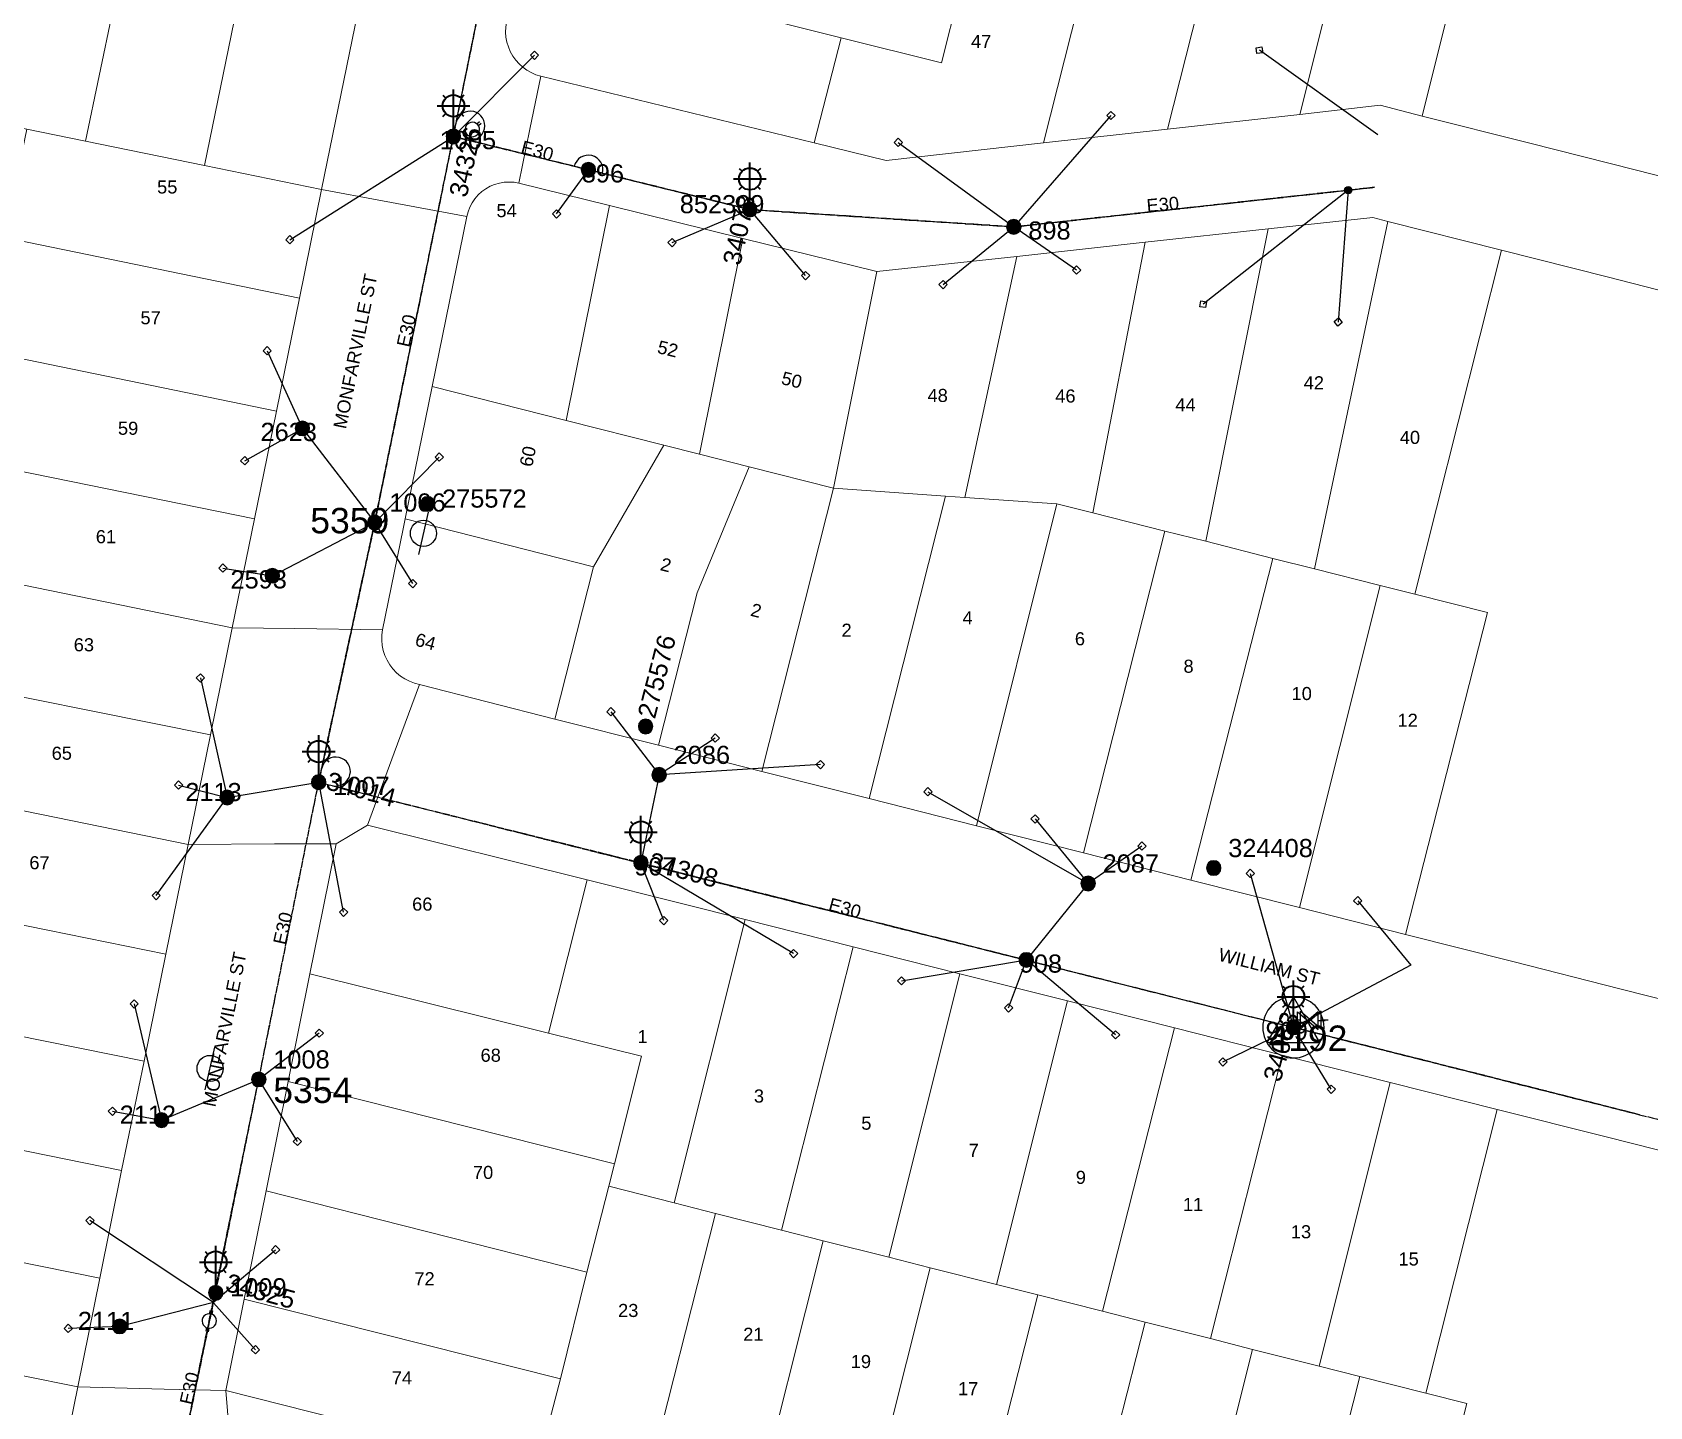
# Model space of a CAD drawing. Header units: metres. Extents: x 291879 to 294448, y 6259965 to 6261176.
# Drawn here: x 294040.9 to 294263.6, y 6260279.5 to 6260468.8 of the extents above; entities that cross this region are included whole.
import ezdxf
from ezdxf.enums import TextEntityAlignment as Align

# ---------------------------------------------------------------- set-up
doc = ezdxf.new("R2010")
doc.units = ezdxf.units.M
doc.linetypes.add('Cable Exist OH', pattern=[1, 1, 0])
doc.layers.get('0').update_dxf_attribs({"color": 6})
for name, color, linetype, lineweight in [('Cadastre Buildings_SP_EXT', 9, 'Continuous', 5), ('Cadastre Land Parcels_SP_EXT', 9, 'Continuous', 5), ('Cadastre Roads_SP_EXT', 9, 'Continuous', 5)]:
    doc.layers.add(name, color=color, linetype=linetype, lineweight=lineweight)
for name, color, linetype in [('Equip_LV_EXT', 7, 'Continuous'), ('Equip_SP_HV_EXT', 7, 'Continuous'), ('Equip_SP_LV_EXT', 7, 'Continuous'), ('Equip_SP_SL_EXT', 7, 'Continuous'), ('Mains_HV_EXT', 7, 'Continuous'), ('Mains_LV_EXT', 7, 'Continuous'), ('Mains_SL_EXT', 7, 'Continuous'), ('Services_SP_EXT', 7, 'Continuous'), ('Sub_SP_TR_HV_LV_EXT', 7, 'Continuous'), ('SupportsOH_SP_TR_HV_LV_SL_EXT', 7, 'Continuous')]:
    doc.layers.add(name, color=color, linetype=linetype)
doc.styles.add('HVSW_LABEL', font='arial.ttf')
doc.styles.add('iecARIAL', font='arial.ttf', dxfattribs={"height": 2})
doc.styles.add('POLE_LABEL', font='arial.ttf')
doc.styles.get("Standard").update_dxf_attribs({"font": 'arial.ttf'})

# ---------------------------------------------------------------- blocks, each defined once
blk = doc.blocks.new('SUB_POLE_EXT')
blk.add_wipeout([(0, 4.22), (0.42, 4.2), (0.83, 4.14), (1.21, 4.05), (1.62, 3.9), (1.99, 3.72), (2.35, 3.51), (2.68, 3.26), (2.99, 2.99), (3.28, 2.66), (3.52, 2.34), (3.76, 1.92), (3.9, 1.62), (4.04, 1.23), (4.18, 0.63), (4.22, 0), (4.18, -0.61), (4.06, -1.15), (3.9, -1.62), (3.58, -2.24), (3.22, -2.73), (2.97, -3.01), (2.68, -3.26), (2.36, -3.5), (2, -3.72), (1.64, -3.89), (1.25, -4.03), (0.82, -4.14), (0.42, -4.2), (0, -4.22), (-0.41, -4.2), (-0.8, -4.15), (-1.21, -4.05), (-1.62, -3.9), (-1.99, -3.73), (-2.35, -3.51), (-2.68, -3.26), (-2.96, -3.02), (-3.23, -2.72), (-3.51, -2.35), (-3.71, -2.01), (-3.91, -1.6), (-4.05, -1.21), (-4.16, -0.76), (-4.22, -0.14), (-4.21, 0.39), (-4.14, 0.83), (-4.03, 1.27), (-3.9, 1.63), (-3.71, 2.02), (-3.5, 2.37), (-3.28, 2.67), (-2.99, 2.99), (-2.68, 3.27), (-2.33, 3.52), (-1.98, 3.73), (-1.63, 3.9), (-1.2, 4.05), (-0.78, 4.15), (-0.4, 4.21)])
blk.add_line((2.16, 0.48), (2.16, 0.48, 0))
blk.add_lwpolyline([(-4.22, 0, 1), (4.22, 0, 1)], format="xyb", close=True)
blk.add_lwpolyline([(2.14, 0.52), (0, 4.22), (-3.66, -2.11), (3.66, -2.11)], close=True)
for tag, height, flags, p in [('ASSET_NUM', 3.5, 8, (2, 2)), ('STREET_CODE', 0.2, 9, (1.5, 0)), ('CONSTRUCTED_VOLTAGE', 0.2, 9, (1.5, -0.2)), ('OPERATING_VOLTAGE', 0.2, 9, (1.5, -0.6)), ('OPERATED_BY', 0.2, 9, (1.5, -0.8)), ('ORIENTATION', 0.2, 9, (1.5, -1.2)), ('OWNED_BY', 0.2, 9, (1.5, -1.4)), ('SECONDARY_VOLTAGE', 0.2, 9, (1.5, -1.6)), ('STATE', 0.2, 9, (1.5, -1.8)), ('SUBSTATION_TYPE', 0.2, 9, (1.5, -2)), ('NO_PHASES', 0.2, 9, (1.5, -0.4)), ('MAINTAINED_BY', 0.2, 9, (1.5, -1)), ('USAGE', 0.2, 9, (1.5, -2.2)), ('STREETNAME', 0.2, 9, (1.5, -2.8)), ('SUBURB', 0.2, 9, (1.5, -3)), ('Z', 0.2, 1, (1.5, -3.4)), ('LEGEND', 0.2, 9, (1.5, -2.4)), ('LOCATION', 0.2, 9, (1.5, -2.6)), ('NOTES', 0.2, 9, (1.5, -3.2))]:
    blk.add_attdef(tag, text='', height=height, dxfattribs=dict(flags=flags)).set_placement(p, align=Align.MIDDLE_LEFT)
blk = doc.blocks.new('LV_OH_LINKS_OPEN_EXT')
for p, q in [((-0.17, 4.97), (-0.17, 5.46)), ((0.17, 4.97), (0.17, 5.46)), ((-0.17, 3), (-0.17, 2.5)), ((0.17, 3), (0.17, 2.5))]:
    blk.add_line(p, q)
blk.add_lwpolyline([(0, 2.99, 1), (0, 4.98, 1)], format="xyb", close=True)
at = {"flags": 9}
for tag, p in [('ACTUAL_STATUS', (0, 0)), ('CONSTRUCTED_VOLTAGE', (0, -0.2)), ('OPERATING_VOLTAGE', (0, -0.6)), ('ORIENTATION', (0, -0.8)), ('OWNED_BY', (0, -1)), ('STATE', (0, -1.2)), ('SWITCH_TYPE', (0, -1.4)), ('NO_PHASES', (0, -0.4)), ('USAGE', (0, -1.6)), ('LEGEND', (0, -1.8)), ('NOTES', (0, -2))]:
    blk.add_attdef(tag, text='', height=0.2, dxfattribs=at).set_placement(p, align=Align.MIDDLE_LEFT)
at = {"flags": 1}
blk.add_attdef('Z', (0, 0), '', height=0.2, dxfattribs=at)
blk = doc.blocks.new('LV_OH_LINKS_DISTFUSE_EXT')
for p, q in [((0, 0), (0.96, 0)), ((3.84, 0), (4.8, 0))]:
    blk.add_line(p, q)
blk.add_lwpolyline([(3.84, -1.2), (3.84, 1.2), (0.96, -1.2), (0.96, 1.2)], close=True)
at = {"flags": 9}
for tag, p in [('ACTUAL_STATUS', (0, 0)), ('CONSTRUCTED_VOLTAGE', (0, -0.2)), ('OPERATING_VOLTAGE', (0, -0.6)), ('ORIENTATION', (0, -0.8)), ('OWNED_BY', (0, -1)), ('STATE', (0, -1.2)), ('SWITCH_TYPE', (0, -1.4)), ('NO_PHASES', (0, -0.4)), ('USAGE', (0, -1.6)), ('NOTES', (0, -1.8))]:
    blk.add_attdef(tag, text='', height=0.2, dxfattribs=at).set_placement(p, align=Align.MIDDLE_LEFT)
at = {"flags": 1}
blk.add_attdef('Z', (0, 0), '', height=0.2, dxfattribs=at)
blk = doc.blocks.new('SL_LANTERN_EXT')
at = {"lineweight": 40}
for p, q in [((-1.46, 5.68), (-1.06, 5.28)), ((0, 1.97), (0, 6.47)), ((1.46, 5.68), (1.06, 5.28)), ((-2.25, 4.22), (2.25, 4.22)), ((-1.46, 2.76), (-1.06, 3.16)), ((0, 0), (0, 2.72)), ((1.46, 2.76), (1.06, 3.16))]:
    blk.add_line(p, q, dxfattribs=at)
blk.add_circle((0, 4.22), 1.5, dxfattribs=at)
at = {"style": 'iecARIAL', "flags": 8}
blk.add_attdef('ASSET_NUM', (1.5, 1.5), '', height=2.5, dxfattribs=at)
for tag, p, height, flags in [('OPERATING_VOLTAGE', (0.98, -1.65), 0.2, 9), ('ORIENTATION', (0.98, -1.85), 0.2, 9), ('OWNED_BY', (0.98, -2.05), 0.2, 9), ('STATE', (0.98, -2.25), 0.2, 9), ('CONSTRUCTED_VOLTAGE', (0.98, -0.65), 0.2, 9), ('CONTROL_TYPE', (0.98, -0.85), 0.2, 9), ('LANTERN_PURPOSE', (0.98, -1.05), 0.2, 9), ('LANTERN_TYPE', (0.98, -1.25), 0.2, 9), ('NO_PHASES', (0.98, -1.45), 0.2, 9), ('LNUMBER', (2.18, -3.25), 2.5, 8), ('USAGE', (0.98, -2.45), 0.2, 9), ('CEXIST', (0.98, -2.65), 0.2, 9), ('CNEW', (0.98, -2.85), 0.2, 9), ('CNUMBER', (0.98, -3.05), 0.2, 9), ('CREMOVE', (0.98, -3.25), 0.2, 9), ('CREPLACE', (0.98, -3.45), 0.2, 9), ('LKINGHEIGHT', (0.98, -3.65), 0.2, 9), ('LBRACKET', (0.98, -3.85), 0.2, 9), ('LBRACKETVOCAB', (0.98, -4.05), 0.2, 9), ('LCATEGORY', (0.98, -4.25), 0.2, 9), ('LCHARGE1', (0.98, -4.45), 0.2, 9), ('LCHARGE1PERCENT', (0.98, -4.65), 0.2, 9), ('LCHARGE2', (0.98, -4.85), 0.2, 9), ('LCHARGE2PERCENT', (0.98, -5.05), 0.2, 9), ('LCHARGE3', (0.98, -5.25), 0.2, 9), ('LCHARGE3PERCENT', (0.98, -5.45), 0.2, 9), ('LEXIST', (0.98, -5.65), 0.2, 9), ('LLAMP', (0.98, -5.85), 0.2, 9), ('LLAMPVOCAB', (0.98, -6.05), 0.2, 9), ('LMAST', (0.98, -6.25), 0.2, 9), ('LMASTVOCAB', (0.98, -6.45), 0.2, 9), ('LNEW', (0.98, -6.65), 0.2, 9), ('LANTNUMBER', (0.98, -6.85), 0.2, 9), ('LOUTREACH', (0.98, -7.25), 0.2, 9), ('LOUTREACHVOCAB', (0.98, -7.45), 0.2, 9), ('LRATECODE', (0.98, -7.65), 0.2, 9), ('LREMOVE', (0.98, -7.85), 0.2, 9), ('LREPLACE', (0.98, -8.05), 0.2, 9), ('LTYPE', (0.98, -8.25), 0.2, 9), ('LTYPEVOCAB', (0.98, -8.45), 0.2, 9), ('LEGEND', (0.98, -8.65), 0.2, 9), ('LOCATION', (0.98, -8.85), 0.2, 9), ('NOTES', (0.98, -9.05), 0.2, 9), ('STREETNAME', (0.98, -9.25), 0.2, 9), ('SUBURB', (0.98, -9.45), 0.2, 1)]:
    blk.add_attdef(tag, p, '', height=height, dxfattribs=dict(flags=flags))
blk = doc.blocks.new('CCP_EXT')
at = {"flags": 9}
for tag, p in [('STATE', (0, -1.8)), ('NOTES', (0, -2))]:
    blk.add_attdef(tag, text='', height=0.2, dxfattribs=at).set_placement(p, align=Align.MIDDLE_LEFT)
blk.add_wipeout([(0, 0.57), (0.57, 0), (0, -0.57), (-0.57, 0)])
blk.add_lwpolyline([(-0.57, 0), (0, 0.57), (0.57, 0), (0, -0.57), (-0.57, 0)])
at = {"flags": 1}
blk.add_attdef('Z', (0, 0), '', height=0.2, dxfattribs=at)
at = {"flags": 9}
for tag, p in [('CCP_TYPE', (0, 0)), ('CONSTRUCTED_VOLTAGE', (0, -0.2)), ('OPERATING_VOLTAGE', (0, -0.6)), ('ORIENTATION', (0, -0.8)), ('OWNED_BY', (0, -1)), ('NO_PHASES', (0, -0.4)), ('USAGE', (0, -1.2)), ('LEGEND', (0, -1.4)), ('LIFE_SUPPORT', (0, -1.6))]:
    blk.add_attdef(tag, text='', height=0.2, dxfattribs=at).set_placement(p, align=Align.MIDDLE_LEFT)
blk = doc.blocks.new('POLE_EXT')
blk.add_hatch(color=256).paths.add_polyline_path([(-1, 0, 1), (1, 0, 1)])
blk.add_lwpolyline([(-1, 0, 1), (1, 0, 1)], format="xyb", close=True)
for tag, height, flags, p in [('pNumber', 2.5, 8, (-17.84, 2.07)), ('OWNED_BY', 0.2, 9, (1.35, -0.4)), ('SPECIAL_USE', 0.2, 9, (1.35, -0.8)), ('STATE', 0.2, 9, (1.35, -1)), ('cLV', 0.2, 9, (1.35, -1.4)), ('hDepth', 0.2, 9, (1.35, -1.6)), ('hDia', 0.2, 9, (1.35, -1.8)), ('cHV', 0.2, 9, (1.35, -2)), ('PARENT', 0.2, 9, (1.35, -0.6)), ('USAGE', 0.2, 9, (1.35, -1.2)), ('LBRACKET', 0.2, 9, (1.35, -2.2)), ('cLinedev', 0.2, 9, (1.35, -3.4)), ('pExisting', 0.2, 9, (1.35, -3.8)), ('pFooting', 0.2, 9, (1.35, -4.4)), ('LExisting', 0.2, 9, (1.35, -2.4)), ('LANTNUMBER', 0.2, 9, (1.35, -2.6)), ('LOther', 0.2, 9, (1.35, -2.8)), ('LRemove', 0.2, 9, (1.35, -3)), ('LEGEND', 0.2, 9, (1.35, -3.2)), ('LOCATION', 0.2, 9, (1.35, -3.6)), ('PFNUMBER', 0.2, 9, (1.35, -4)), ('NEWPFNUMBER', 0.2, 9, (1.35, -4.2)), ('pNew', 0.2, 9, (1.35, -4.6)), ('pRelocate', 0.2, 9, (1.35, -5)), ('pRemove', 0.2, 9, (1.35, -5.2)), ('pReplace', 0.2, 9, (1.35, -5.4)), ('pStay', 0.2, 9, (1.35, -5.6)), ('pType', 0.2, 9, (1.35, -5.8)), ('cspan', 0.2, 9, (1.35, -6)), ('STREETNAME', 0.2, 9, (1.35, -6.2)), ('SUBURB', 0.2, 9, (1.35, -6.4)), ('NOTES', 0.2, 9, (1.35, -6.6)), ('OPERATED_BY', 0.2, 9, (1.36, -7.01)), ('MAINTAINED_BY', 0.2, 9, (1.36, -6.81))]:
    blk.add_attdef(tag, text='', height=height, dxfattribs=dict(flags=flags)).set_placement(p, align=Align.MIDDLE_LEFT)
at = {"style": 'POLE_LABEL'}
for tag, height, flags, p in [('ASSET_NUM', 2.5, 8, (2, 2)), ('STRUCTURE_PLANT_NUMBER', 0.2, 9, (1.35, 0.03)), ('STREET_CODE', 0.2, 9, (1.35, -0.2))]:
    blk.add_attdef(tag, text='', height=height, dxfattribs=dict(at, flags=flags)).set_placement(p, align=Align.MIDDLE_LEFT)
at = {"flags": 1}
blk.add_attdef('Z', (1.35, -7.33), '', height=0.2, dxfattribs=at)
blk = doc.blocks.new('HV_ABS_CLOSED_EXT')
blk.add_line((-3, 6.87), (3, 6.87))
blk.add_circle((0, 6.87), 1.8)
at = {"style": 'HVSW_LABEL'}
for tag, height, flags, p in [('ASSET_NUM', 3.5, 8, (2, 2)), ('STREET_CODE', 0.2, 9, (0, -0.2))]:
    blk.add_attdef(tag, text='', height=height, dxfattribs=dict(at, flags=flags)).set_placement(p, align=Align.MIDDLE_LEFT)
at = {"flags": 1}
blk.add_attdef('Z', (0, 0), '', height=0.2, dxfattribs=at)
at = {"flags": 9}
for tag, p in [('ACTUAL_STATUS', (0, -0.4)), ('CONSTRUCTED_VOLTAGE', (0, -0.6)), ('OPERATING_VOLTAGE', (0, -1)), ('ORIENTATION', (0, -1.2)), ('OWNED_BY', (0, -1.4)), ('STATE', (0, -1.6)), ('SWITCH_TYPE', (0, -1.8)), ('NO_PHASES', (0, -0.8)), ('USAGE', (0, -2)), ('LEGEND', (0, -2.2)), ('STREETNAME', (0, -2.6)), ('SUBURB', (0, -2.8)), ('LOCATION', (0, -2.4)), ('NOTES', (0, -3))]:
    blk.add_attdef(tag, text='', height=0.2, dxfattribs=at).set_placement(p, align=Align.MIDDLE_LEFT)
blk = doc.blocks.new('CONNECTOR_NODE_EXT')
h = blk.add_hatch(color=256)
edge = h.paths.add_edge_path()
edge.add_arc((0, 0), 0.5, 0, 360)
blk.add_circle((0, 0), 0.5)
at = {"flags": 1}
blk.add_attdef('Z', (0, 0), '', height=0.2, dxfattribs=at)
at = {"flags": 9}
for tag, p in [('CONNECTOR_TYPE', (0, 0)), ('CONSTRUCTED_VOLTAGE', (0, -0.2)), ('OPERATING_VOLTAGE', (0, -0.6)), ('ORIENTATION', (0, -0.8)), ('SUBTYPE', (0, -1)), ('NO_PHASES', (0, -0.4)), ('USAGE', (0, -1.2)), ('NOTES', (0, -1.4))]:
    blk.add_attdef(tag, text='', height=0.2, dxfattribs=at).set_placement(p, align=Align.MIDDLE_LEFT)

msp = doc.modelspace()

# ---------------------------------------------------------------- linework, layer by layer
at = {"layer": 'Cadastre Land Parcels_SP_EXT', "linetype": 'Continuous'}
for points in [[(294243.35, 6260501.66), (294234.34, 6260503.97), (294230.74, 6260489.64), (294223.92, 6260491.38), (294215.43, 6260457.5), (294226.52, 6260458.74), (294232.28, 6260457.27), (294243.35, 6260501.66)], [(294180.17, 6260453.57), (294191.78, 6260499.52), (294175.85, 6260503.57), (294170.96, 6260483.93), (294166.1, 6260464.57), (294152.28, 6260468.04), (294148.56, 6260453.57), (294158.49, 6260451.15), (294180.17, 6260453.57)], [(294193.41, 6260499.12), (294191.78, 6260499.52), (294180.17, 6260453.57), (294197.21, 6260455.47), (294207.37, 6260495.54), (294193.41, 6260499.12)], [(294170.96, 6260483.93), (294111.93, 6260498.85), (294107.99, 6260479.19), (294152.28, 6260468.04), (294166.1, 6260464.57), (294170.96, 6260483.93)], [(294211.26, 6260494.59), (294207.37, 6260495.54), (294197.21, 6260455.47), (294215.43, 6260457.5), (294223.92, 6260491.38), (294211.26, 6260494.59)], [(294055.77, 6260489.84), (294039.48, 6260493.21), (294032.08, 6260457.14), (294040.14, 6260455.48), (294048.24, 6260453.82), (294055.77, 6260489.84)], [(294071.99, 6260486.52), (294055.77, 6260489.84), (294048.24, 6260453.82), (294064.63, 6260450.44), (294071.99, 6260486.52)], [(294082.01, 6260484.48), (294071.99, 6260486.52), (294064.63, 6260450.44), (294080.75, 6260447.13), (294086.87, 6260477.21), (294082.01, 6260484.48)], [(294048.24, 6260453.82), (294040.14, 6260455.48), (294037.08, 6260440.54), (294077.69, 6260432.19), (294080.75, 6260447.13), (294064.63, 6260450.44), (294048.24, 6260453.82)], [(294107.92, 6260448.01), (294107.25, 6260448.14), (294106.58, 6260448.18), (294105.9, 6260448.15), (294105.23, 6260448.04), (294104.57, 6260447.85), (294103.95, 6260447.59), (294103.35, 6260447.26), (294102.8, 6260446.86), (294102.3, 6260446.4), (294101.86, 6260445.88), (294101.47, 6260445.32), (294101.16, 6260444.72), (294100.92, 6260444.09), (294100.75, 6260443.43), (294095.97, 6260420.01), (294114.42, 6260415.33), (294120.41, 6260444.93), (294107.92, 6260448.01)], [(294127.86, 6260411.93), (294132.78, 6260410.68), (294138.77, 6260440.4), (294120.41, 6260444.93), (294114.42, 6260415.33), (294127.86, 6260411.93)], [(294202.5, 6260398.7), (294211.11, 6260441.72), (294194.14, 6260439.88), (294186.95, 6260402.63), (294196.85, 6260400.09), (294202.5, 6260398.7)], [(294227.58, 6260442.76), (294225.51, 6260443.3), (294211.11, 6260441.72), (294202.5, 6260398.7), (294211.73, 6260396.34), (294217.47, 6260394.93), (294227.58, 6260442.76)], [(294243.22, 6260438.8), (294227.58, 6260442.76), (294217.47, 6260394.93), (294226.51, 6260392.62), (294231.3, 6260391.44), (294243.22, 6260438.8)], [(294077.69, 6260432.19), (294037.08, 6260440.54), (294033.91, 6260424.98), (294074.52, 6260416.64), (294077.69, 6260432.19)], [(294151.24, 6260406.02), (294157.22, 6260435.85), (294138.77, 6260440.4), (294132.78, 6260410.68), (294139.6, 6260408.96), (294151.24, 6260406.02)], [(294186.95, 6260402.63), (294194.14, 6260439.88), (294176.5, 6260437.94), (294169.31, 6260404.75), (294181.97, 6260403.88), (294186.95, 6260402.63)], [(294169.31, 6260404.75), (294176.5, 6260437.94), (294157.22, 6260435.85), (294151.24, 6260406.02), (294166.65, 6260404.92), (294169.31, 6260404.75)], [(294074.52, 6260416.64), (294033.91, 6260424.98), (294030.86, 6260410.05), (294071.49, 6260401.8), (294074.52, 6260416.64)], [(294127.86, 6260411.93), (294114.42, 6260415.33), (294095.97, 6260420.01), (294092.25, 6260401.78), (294118.18, 6260395.2), (294127.86, 6260411.93)], [(294132.78, 6260410.68), (294127.86, 6260411.93), (294118.18, 6260395.2), (294112.87, 6260374.23), (294127.13, 6260370.62), (294132.44, 6260391.61), (294139.6, 6260408.96), (294132.78, 6260410.68)], [(294071.49, 6260401.8), (294030.86, 6260410.05), (294027.81, 6260395.09), (294068.44, 6260386.8), (294071.49, 6260401.8)], [(294151.24, 6260406.02), (294139.6, 6260408.96), (294132.44, 6260391.61), (294127.13, 6260370.62), (294141.38, 6260367), (294146.32, 6260386.61), (294151.24, 6260406.02)], [(294166.65, 6260404.92), (294151.24, 6260406.02), (294146.32, 6260386.61), (294141.38, 6260367), (294156.13, 6260363.27), (294166.65, 6260404.92)], [(294169.31, 6260404.75), (294166.65, 6260404.92), (294156.13, 6260363.27), (294170.92, 6260359.52), (294181.97, 6260403.88), (294169.31, 6260404.75)], [(294186.95, 6260402.63), (294181.97, 6260403.88), (294170.92, 6260359.52), (294185.65, 6260355.79), (294196.85, 6260400.09), (294186.95, 6260402.63)], [(294118.18, 6260395.2), (294092.25, 6260401.78), (294091.97, 6260400.42), (294089.14, 6260386.51), (294089.04, 6260385.8), (294089.03, 6260385.08), (294089.09, 6260384.36), (294089.24, 6260383.66), (294089.46, 6260382.98), (294089.76, 6260382.32), (294090.13, 6260381.7), (294090.56, 6260381.13), (294091.06, 6260380.61), (294091.61, 6260380.15), (294092.21, 6260379.75), (294092.85, 6260379.42), (294093.52, 6260379.17), (294094.22, 6260378.96), (294112.87, 6260374.23), (294118.18, 6260395.2)], [(294211.73, 6260396.34), (294202.5, 6260398.7), (294196.85, 6260400.09), (294185.65, 6260355.79), (294200.43, 6260352.05), (294211.73, 6260396.34)], [(294068.44, 6260386.8), (294027.81, 6260395.09), (294024.77, 6260380.24), (294065.43, 6260372.05), (294068.44, 6260386.8)], [(294226.51, 6260392.62), (294217.47, 6260394.93), (294211.73, 6260396.34), (294200.43, 6260352.05), (294215.41, 6260348.26), (294226.51, 6260392.62)], [(294231.3, 6260391.44), (294226.51, 6260392.62), (294215.41, 6260348.26), (294230.02, 6260344.56), (294241.27, 6260388.91), (294231.3, 6260391.44)], [(294065.43, 6260372.05), (294024.77, 6260380.24), (294021.72, 6260365.24), (294062.36, 6260356.96), (294065.43, 6260372.05)], [(294062.36, 6260356.96), (294021.72, 6260365.24), (294018.64, 6260350.13), (294059.28, 6260341.84), (294062.36, 6260356.96)], [(294117.33, 6260352.1), (294087.08, 6260359.63), (294082.74, 6260357.06), (294080.95, 6260348.18), (294079.13, 6260339.15), (294112.01, 6260330.95), (294117.33, 6260352.1)], [(294139.07, 6260346.61), (294130.13, 6260348.86), (294117.33, 6260352.1), (294112.01, 6260330.95), (294124.8, 6260327.79), (294121.09, 6260312.96), (294120.28, 6260309.88), (294129.3, 6260307.59), (294139.07, 6260346.61)], [(294059.28, 6260341.84), (294018.64, 6260350.13), (294015.61, 6260335.34), (294056.31, 6260327.1), (294059.28, 6260341.84)], [(294153.92, 6260342.86), (294139.07, 6260346.61), (294129.3, 6260307.59), (294134.99, 6260306.14), (294144.06, 6260303.86), (294153.92, 6260342.86)], [(294168.65, 6260339.14), (294153.92, 6260342.86), (294144.06, 6260303.86), (294149.82, 6260302.38), (294158.86, 6260300.12), (294168.65, 6260339.14)], [(294112.01, 6260330.95), (294079.13, 6260339.15), (294076.13, 6260324.31), (294121.09, 6260312.96), (294124.8, 6260327.79), (294112.01, 6260330.95)], [(294183.45, 6260335.4), (294168.65, 6260339.14), (294158.86, 6260300.12), (294164.56, 6260298.65), (294173.7, 6260296.36), (294183.45, 6260335.4)], [(294056.31, 6260327.1), (294015.61, 6260335.34), (294012.58, 6260320.33), (294053.21, 6260312.05), (294056.31, 6260327.1)], [(294198.19, 6260331.69), (294183.45, 6260335.4), (294173.7, 6260296.36), (294179.35, 6260294.91), (294188.29, 6260292.67), (294198.19, 6260331.69)], [(294120.28, 6260309.88), (294121.09, 6260312.96), (294076.13, 6260324.31), (294073.1, 6260309.26), (294117.29, 6260298.07), (294120.28, 6260309.88)], [(294242.62, 6260320.47), (294227.88, 6260324.19), (294218.12, 6260285.13), (294223.7, 6260283.69), (294232.81, 6260281.41), (294242.62, 6260320.47)], [(294053.21, 6260312.05), (294012.58, 6260320.33), (294009.54, 6260305.46), (294050.22, 6260297.21), (294053.21, 6260312.05)], [(294117.29, 6260298.07), (294073.1, 6260309.26), (294070.08, 6260294.34), (294113.62, 6260283.35), (294117.29, 6260298.07)], [(294129.3, 6260307.59), (294120.28, 6260309.88), (294117.29, 6260298.07), (294113.62, 6260283.35), (294110.4, 6260270.93), (294125.11, 6260267.21), (294134.99, 6260306.14), (294129.3, 6260307.59)], [(294144.06, 6260303.86), (294134.99, 6260306.14), (294125.11, 6260267.21), (294140.03, 6260263.43), (294149.82, 6260302.38), (294144.06, 6260303.86)], [(294050.22, 6260297.21), (294009.54, 6260305.46), (294006.47, 6260290.51), (294015.81, 6260288.61), (294031.61, 6260285.4), (294047.18, 6260282.27), (294050.22, 6260297.21)], [(294158.86, 6260300.12), (294149.82, 6260302.38), (294140.03, 6260263.43), (294154.79, 6260259.69), (294164.56, 6260298.65), (294158.86, 6260300.12)], [(294173.7, 6260296.36), (294164.56, 6260298.65), (294154.79, 6260259.69), (294169.5, 6260255.96), (294179.35, 6260294.91), (294173.7, 6260296.36)], [(294188.29, 6260292.67), (294179.35, 6260294.91), (294169.5, 6260255.96), (294184.26, 6260252.22), (294194.16, 6260291.16), (294188.29, 6260292.67)], [(294113.62, 6260283.35), (294070.08, 6260294.34), (294067.54, 6260281.75), (294110.4, 6260270.93), (294113.62, 6260283.35)], [(294208.92, 6260287.42), (294203.13, 6260288.92), (294194.16, 6260291.16), (294184.26, 6260252.22), (294199.15, 6260248.45), (294208.92, 6260287.42)], [(294223.7, 6260283.69), (294218.12, 6260285.13), (294208.92, 6260287.42), (294199.15, 6260248.45), (294213.85, 6260244.73), (294223.7, 6260283.69)], [(294047.18, 6260282.27), (294031.61, 6260285.4), (294024.39, 6260249.61), (294033.95, 6260247.67), (294041.1, 6260252.4), (294043.13, 6260262.38), (294047.18, 6260282.27)], [(294238.44, 6260279.96), (294232.81, 6260281.41), (294223.7, 6260283.69), (294213.85, 6260244.73), (294228.58, 6260241), (294238.44, 6260279.96)]]:
    msp.add_lwpolyline(points, close=True, dxfattribs=at)
at = {"layer": 'Cadastre Roads_SP_EXT', "linetype": 'Continuous'}
msp.add_lwpolyline([(294110.4, 6260270.93), (294067.54, 6260281.75), (294068.44, 6260271.09)], dxfattribs=at)
at = {"layer": 'Mains_HV_EXT', "linetype": 'Cable Exist OH'}
msp.add_lwpolyline([(294088.06, 6260401.3), (294080.34, 6260365.52)], dxfattribs=at)
at = {"layer": 'Mains_LV_EXT', "linetype": 'Cable Exist OH'}
for points in [[(294098.89, 6260454.45), (294104.82, 6260483.82)], [(294098.89, 6260454.45), (294098.54, 6260452.74)], [(294117.48, 6260449.87), (294098.89, 6260454.45)], [(294139.72, 6260444.38), (294117.48, 6260449.87)], [(294222.12, 6260447.05), (294176.06, 6260442)], [(294225.75, 6260447.45), (294222.12, 6260447.05)], [(294176.06, 6260442), (294139.72, 6260444.38)], [(294080.34, 6260365.52), (294088.06, 6260401.3)], [(294080.34, 6260365.52), (294124.72, 6260354.44)], [(294066.16, 6260295.22), (294072.09, 6260324.6)], [(294059.78, 6260264.62), (294066.16, 6260295.22)]]:
    msp.add_lwpolyline(points, dxfattribs=at)
at = {"layer": 'Mains_LV_EXT', "linetype": 'Continuous'}
for points in [[(294100.83, 6260453.98, 2.344086), (294099.29, 6260456.42)], [(294119.42, 6260449.39, 0.999984), (294115.54, 6260450.35)], [(294082.28, 6260365.04, 2.360321), (294080.76, 6260367.48)]]:
    msp.add_lwpolyline(points, format="xyb", dxfattribs=at)
at = {"layer": 'Mains_SL_EXT', "linetype": 'Cable Exist OH'}
for points in [[(294098.89, 6260454.45), (294104.82, 6260483.82)], [(294139.72, 6260444.38), (294176.06, 6260442), (294225.75, 6260447.45)], [(294080.34, 6260365.52), (294124.72, 6260354.44)], [(294059.78, 6260264.62), (294066.16, 6260295.22)]]:
    msp.add_lwpolyline(points, dxfattribs=at)
at = {"layer": 'Services_SP_EXT'}
for points in [[(294078.1, 6260414.25), (294088.06, 6260401.3)], [(294127.22, 6260366.54), (294124.72, 6260354.44)], [(294067.74, 6260363.42), (294080.34, 6260365.52)], [(294186.29, 6260351.59), (294177.79, 6260341.05)], [(294058.7, 6260318.99), (294072.09, 6260324.6)]]:
    msp.add_lwpolyline(points, dxfattribs=at)

# ---------------------------------------------------------------- block references
at = {"layer": 'Equip_LV_EXT'}
msp.add_blockref('CONNECTOR_NODE_EXT', (294222.12, 6260447.05), dxfattribs=at)
at = {"layer": 'Equip_SP_HV_EXT'}
ref = msp.add_blockref('HV_ABS_CLOSED_EXT', (294088.06, 6260401.3), dxfattribs=dict(at, rotation=257.3638056107399))
ref.add_attrib('ASSET_NUM', '5359', dxfattribs={"layer": '0', "height": 3.5, "style": 'HVSW_LABEL'}).set_placement((294090.06, 6260401.55), align=Align.MIDDLE_RIGHT)
at = {"layer": 'Equip_SP_LV_EXT'}
for p, rotation in [((294098.54, 6260452.74), 312.0478070348431), ((294066.16, 6260295.22), 167.1862653030396)]:
    msp.add_blockref('LV_OH_LINKS_OPEN_EXT', p, dxfattribs=dict(at, rotation=rotation))
at = {"layer": 'Equip_SP_SL_EXT'}
ref = msp.add_blockref('SL_LANTERN_EXT', (294098.89, 6260454.45), dxfattribs=at)
ref.add_attrib('ASSET_NUM', '34326', dxfattribs={"layer": '0', "height": 2.5, "rotation": 77.3923, "style": 'iecARIAL'}).set_placement((294100.39, 6260455.95), align=Align.TOP_RIGHT)
ref = msp.add_blockref('SL_LANTERN_EXT', (294139.72, 6260444.38), dxfattribs=at)
ref.add_attrib('ASSET_NUM', '34078', dxfattribs={"layer": '0', "height": 2.5, "rotation": 77.5298, "style": 'iecARIAL'}).set_placement((294141.22, 6260445.88), align=Align.BOTTOM_RIGHT)
ref = msp.add_blockref('SL_LANTERN_EXT', (294080.34, 6260365.52), dxfattribs=at)
ref.add_attrib('ASSET_NUM', '34014', dxfattribs={"layer": '0', "height": 2.5, "rotation": 344.8979, "style": 'iecARIAL'}).set_placement((294081.84, 6260367.02), align=Align.TOP_LEFT)
ref = msp.add_blockref('SL_LANTERN_EXT', (294124.72, 6260354.44), dxfattribs=at)
ref.add_attrib('ASSET_NUM', '34308', dxfattribs={"layer": '0', "height": 2.5, "rotation": 344.6946, "style": 'iecARIAL'}).set_placement((294126.22, 6260355.94), align=Align.TOP_LEFT)
ref = msp.add_blockref('SL_LANTERN_EXT', (294066.16, 6260295.22), dxfattribs=at)
ref.add_attrib('ASSET_NUM', '34325', dxfattribs={"layer": '0', "height": 2.5, "rotation": 344.7187, "style": 'iecARIAL'}).set_placement((294067.66, 6260296.72), align=Align.MIDDLE_LEFT)
at = {"layer": 'Sub_SP_TR_HV_LV_EXT'}
ref = msp.add_blockref('SUB_POLE_EXT', (294214.56, 6260331.77), dxfattribs=at)
ref.add_attrib('ASSET_NUM', '4192', dxfattribs={"layer": '0', "height": 3.5}).set_placement((294216.56, 6260332.02), align=Align.TOP_CENTER)
at = {"layer": 'SupportsOH_SP_TR_HV_LV_SL_EXT'}
ref = msp.add_blockref('POLE_EXT', (294098.89, 6260454.45), dxfattribs=at)
ref.add_attrib('ASSET_NUM', '1005', dxfattribs={"layer": '0', "height": 2.5, "rotation": 359.9671, "style": 'POLE_LABEL'}).set_placement((294100.89, 6260455.2), align=Align.TOP_CENTER)
ref = msp.add_blockref('POLE_EXT', (294117.48, 6260449.87), dxfattribs=at)
ref.add_attrib('ASSET_NUM', '896', dxfattribs={"layer": '0', "height": 2.5, "style": 'POLE_LABEL'}).set_placement((294119.48, 6260450.62), align=Align.TOP_CENTER)
ref = msp.add_blockref('POLE_EXT', (294139.72, 6260444.38), dxfattribs=at)
ref.add_attrib('ASSET_NUM', '852309', dxfattribs={"layer": '0', "height": 2.5, "style": 'POLE_LABEL'}).set_placement((294141.72, 6260445.13), align=Align.MIDDLE_RIGHT)
ref = msp.add_blockref('POLE_EXT', (294176.06, 6260442), dxfattribs=at)
ref.add_attrib('ASSET_NUM', '898', dxfattribs={"layer": '0', "height": 2.5, "rotation": 0.065, "style": 'POLE_LABEL'}).set_placement((294178.06, 6260442.75), align=Align.TOP_LEFT)
ref = msp.add_blockref('POLE_EXT', (294078.1, 6260414.25), dxfattribs=at)
ref.add_attrib('ASSET_NUM', '2623', dxfattribs={"layer": '0', "height": 2.5, "rotation": 359.8106, "style": 'POLE_LABEL'}).set_placement((294080.1, 6260415), align=Align.TOP_RIGHT)
ref = msp.add_blockref('POLE_EXT', (294088.06, 6260401.3), dxfattribs=at)
ref.add_attrib('ASSET_NUM', '1006', dxfattribs={"layer": '0', "height": 2.5, "style": 'POLE_LABEL'}).set_placement((294090.06, 6260402.05), align=Align.BOTTOM_LEFT)
ref = msp.add_blockref('POLE_EXT', (294095.33, 6260403.84), dxfattribs=at)
ref.add_attrib('ASSET_NUM', '275572', dxfattribs={"layer": '0', "height": 2.5, "style": 'POLE_LABEL'}).set_placement((294097.33, 6260404.59), align=Align.MIDDLE_LEFT)
ref = msp.add_blockref('POLE_EXT', (294125.36, 6260373.2), dxfattribs=at)
ref.add_attrib('ASSET_NUM', '275576', dxfattribs={"layer": '0', "height": 2.5, "rotation": 75.4355, "style": 'POLE_LABEL'}).set_placement((294127.36, 6260373.95), align=Align.BOTTOM_LEFT)
ref = msp.add_blockref('POLE_EXT', (294080.34, 6260365.52), dxfattribs=at)
ref.add_attrib('ASSET_NUM', '1007', dxfattribs={"layer": '0', "height": 2.5, "rotation": 0.0099, "style": 'POLE_LABEL'}).set_placement((294082.34, 6260366.27), align=Align.TOP_LEFT)
ref = msp.add_blockref('POLE_EXT', (294124.72, 6260354.44), dxfattribs=at)
ref.add_attrib('ASSET_NUM', '907', dxfattribs={"layer": '0', "height": 2.5, "rotation": 359.9564, "style": 'POLE_LABEL'}).set_placement((294126.72, 6260355.19), align=Align.TOP_CENTER)
ref = msp.add_blockref('POLE_EXT', (294177.79, 6260341.05), dxfattribs=at)
ref.add_attrib('ASSET_NUM', '908', dxfattribs={"layer": '0', "height": 2.5, "style": 'POLE_LABEL'}).set_placement((294179.79, 6260341.8), align=Align.TOP_CENTER)
ref = msp.add_blockref('POLE_EXT', (294072.09, 6260324.6), dxfattribs=at)
ref.add_attrib('ASSET_NUM', '1008', dxfattribs={"layer": '0', "height": 2.5, "style": 'POLE_LABEL'}).set_placement((294074.09, 6260325.35), align=Align.BOTTOM_LEFT)
ref = msp.add_blockref('POLE_EXT', (294066.16, 6260295.22), dxfattribs=at)
ref.add_attrib('ASSET_NUM', '1009', dxfattribs={"layer": '0', "height": 2.5, "style": 'POLE_LABEL'}).set_placement((294068.16, 6260295.97), align=Align.MIDDLE_LEFT)

# ---------------------------------------------------------------- texts
at = {"layer": 'Cadastre Land Parcels_SP_EXT'}
for s, p in [('47', (294170.17, 6260466.63)), ('55', (294058.09, 6260446.6)), ('54', (294104.82, 6260443.34)), ('57', (294055.8, 6260428.59)), ('48', (294164.18, 6260417.89)), ('46', (294181.77, 6260417.81)), ('42', (294215.98, 6260419.63)), ('44', (294198.31, 6260416.6)), ('59', (294052.7, 6260413.37)), ('40', (294229.21, 6260412.11)), ('61', (294049.65, 6260398.44)), ('4', (294169, 6260387.27)), ('2', (294152.34, 6260385.56)), ('6', (294184.47, 6260384.38)), ('63', (294046.61, 6260383.55)), ('8', (294199.43, 6260380.6)), ('10', (294214.31, 6260376.84)), ('12', (294228.9, 6260373.16)), ('65', (294043.57, 6260368.62)), ('67', (294040.5, 6260353.54)), ('66', (294093.21, 6260347.84)), ('1', (294124.25, 6260329.59)), ('68', (294102.63, 6260327.03)), ('3', (294140.27, 6260321.41)), ('5', (294155.06, 6260317.67)), ('7', (294169.84, 6260313.93)), ('70', (294101.58, 6260310.89)), ('9', (294184.6, 6260310.21)), ('11', (294199.35, 6260306.48)), ('13', (294214.21, 6260302.72)), ('15', (294229.03, 6260298.97)), ('72', (294093.52, 6260296.25)), ('23', (294121.57, 6260291.88)), ('21', (294138.8, 6260288.6)), ('19', (294153.61, 6260284.85)), ('74', (294090.41, 6260282.59)), ('17', (294168.38, 6260281.11))]:
    msp.add_text(s, height=1.8, dxfattribs=at).set_placement(p)
for s, rotation, p in [('52', 346.1372, (294126.85, 6260424.66)), ('50', 346.1389, (294143.92, 6260420.38)), ('60', 78.48, (294109.74, 6260408.85)), ('2', 345.9, (294127.26, 6260394.75)), ('2', 345.9, (294139.69, 6260388.47)), ('64', 345.1097, (294093.48, 6260384.38))]:
    msp.add_text(s, height=1.8, rotation=rotation, dxfattribs=at).set_placement(p)
at = {"layer": 'Cadastre Roads_SP_EXT'}
for s, rotation, p in [('MONFARVILLE ST', 78.4722, (294084.1, 6260414.08)), ('MONFARVILLE ST', 78.5519, (294066.11, 6260320.7)), ('WILLIAM ST', 345.8211, (294204.1, 6260340.99))]:
    msp.add_text(s, height=1.8, rotation=rotation, dxfattribs=at).set_placement(p)
at = {"layer": 'Mains_LV_EXT'}
for rotation, p in [(345.0201, (294108.06, 6260452.19)), (5.1407, (294194.43, 6260444.01)), (77.7063, (294092.82, 6260425.33)), (344.7749, (294150.42, 6260347.91)), (77.5096, (294075.8, 6260343.03)), (77.1499, (294062.92, 6260279.68))]:
    msp.add_text('E30', height=1.8, rotation=rotation, dxfattribs=at).set_placement(p)

# ---------------------------------------------------------------- next in the draw order: linework, layer by layer
at = {"layer": 'Cadastre Land Parcels_SP_EXT', "linetype": 'Continuous'}
for points in [[(294213, 6260327.95), (294198.19, 6260331.69), (294188.29, 6260292.67), (294194.16, 6260291.16), (294203.13, 6260288.92), (294213, 6260327.95)], [(294227.88, 6260324.19), (294213, 6260327.95), (294203.13, 6260288.92), (294208.92, 6260287.42), (294218.12, 6260285.13), (294227.88, 6260324.19)]]:
    msp.add_lwpolyline(points, close=True, dxfattribs=at)
at = {"layer": 'Services_SP_EXT'}
msp.add_lwpolyline([(294230.75, 6260340.33), (294214.56, 6260331.77)], dxfattribs=at)

# ---------------------------------------------------------------- next in the draw order: block references
at = {"layer": 'Equip_LV_EXT'}
for p in [(294214.15, 6260332.69), (294214.56, 6260332.78)]:
    msp.add_blockref('LV_OH_LINKS_DISTFUSE_EXT', p, dxfattribs=at)
at = {"layer": 'Equip_SP_SL_EXT'}
ref = msp.add_blockref('SL_LANTERN_EXT', (294214.56, 6260331.77), dxfattribs=at)
ref.add_attrib('ASSET_NUM', '34083', dxfattribs={"layer": '0', "height": 2.5, "rotation": 74.7236, "style": 'iecARIAL'}).set_placement((294216.06, 6260333.28), align=Align.BOTTOM_RIGHT)
at = {"layer": 'Services_SP_EXT'}
for p in [(294110.06, 6260465.64), (294189.43, 6260457.34), (294160.16, 6260453.64), (294113.1, 6260443.78), (294076.37, 6260440.23), (294129, 6260439.83), (294147.4, 6260435.29), (294184.71, 6260436.05), (294166.33, 6260434.06), (294073.25, 6260424.94), (294096.95, 6260410.31), (294070.16, 6260409.79), (294067.15, 6260395.01), (294093.3, 6260392.88), (294064.06, 6260379.89), (294120.59, 6260375.23), (294134.96, 6260371.61), (294149.43, 6260367.95), (294061.06, 6260365.14), (294164.23, 6260364.21), (294179, 6260360.46), (294193.71, 6260356.74), (294208.63, 6260352.96), (294057.96, 6260349.92), (294083.78, 6260347.62), (294223.43, 6260349.21), (294127.85, 6260346.46), (294145.74, 6260341.93), (294160.6, 6260338.17), (294054.93, 6260334.99), (294175.34, 6260334.45), (294080.43, 6260330.97), (294051.93, 6260320.21), (294077.42, 6260316.05), (294048.85, 6260305.15), (294074.41, 6260301.14), (294045.85, 6260290.31), (294071.63, 6260287.37)]:
    msp.add_blockref('CCP_EXT', p, dxfattribs=at)
for p, rotation in [((294209.89, 6260466.33), 143.3078166099317), ((294202.14, 6260431.35), 216.9849596870539), ((294220.73, 6260428.9), 264.4427237249148)]:
    msp.add_blockref('CCP_EXT', p, dxfattribs=dict(at, rotation=rotation))
at = {"layer": 'SupportsOH_SP_TR_HV_LV_SL_EXT'}
ref = msp.add_blockref('POLE_EXT', (294214.56, 6260331.77), dxfattribs=at)
ref.add_attrib('ASSET_NUM', '909', dxfattribs={"layer": '0', "height": 2.5, "rotation": 359.9671, "style": 'POLE_LABEL'}).set_placement((294216.56, 6260332.52), align=Align.TOP_RIGHT)

# ---------------------------------------------------------------- next in the draw order: linework, layer by layer
at = {"layer": 'Cadastre Buildings_SP_EXT', "linetype": 'Continuous'}
msp.add_lwpolyline([(294152.28, 6260468.04), (294107.99, 6260479.19), (294106.2, 6260470.2), (294106.1, 6260469.51), (294106.08, 6260468.82), (294106.13, 6260468.12), (294106.26, 6260467.44), (294106.46, 6260466.78), (294106.73, 6260466.14), (294107.07, 6260465.53), (294107.47, 6260464.97), (294107.94, 6260464.45), (294108.45, 6260463.98), (294109.02, 6260463.58), (294109.62, 6260463.24), (294110.26, 6260462.96), (294110.92, 6260462.75), (294148.56, 6260453.57), (294152.28, 6260468.04)], close=True, dxfattribs=at)
at = {"layer": 'Cadastre Roads_SP_EXT', "linetype": 'Continuous'}
msp.add_lwpolyline([(294276.54, 6260446.07), (294261.82, 6260449.8), (294246.95, 6260453.56), (294232.28, 6260457.27), (294226.52, 6260458.74), (294215.43, 6260457.5), (294197.21, 6260455.47), (294180.17, 6260453.57), (294158.49, 6260451.15), (294148.56, 6260453.57), (294148.56, 6260453.57), (294110.92, 6260462.75), (294109.44, 6260455.47), (294107.92, 6260448.01), (294120.41, 6260444.93), (294138.77, 6260440.4), (294157.22, 6260435.85), (294176.5, 6260437.94), (294194.14, 6260439.88), (294211.11, 6260441.72), (294225.51, 6260443.3), (294227.58, 6260442.76), (294243.22, 6260438.8), (294257.95, 6260435.07), (294272.79, 6260431.28)], dxfattribs=at)
for points in [[(294100.75, 6260443.43), (294089.12, 6260445.58), (294080.75, 6260447.13), (294077.69, 6260432.19), (294074.52, 6260416.64), (294071.49, 6260401.8), (294068.44, 6260386.8), (294077.05, 6260386.68), (294089.14, 6260386.51), (294091.97, 6260400.42), (294092.25, 6260401.78), (294095.97, 6260420.01), (294100.75, 6260443.43)], [(294082.74, 6260357.06), (294074.27, 6260357.02), (294062.36, 6260356.96), (294059.28, 6260341.84), (294056.31, 6260327.1), (294053.21, 6260312.05), (294050.22, 6260297.21), (294047.18, 6260282.27), (294059.07, 6260281.96), (294067.54, 6260281.75), (294070.08, 6260294.34), (294073.1, 6260309.26), (294076.13, 6260324.31), (294079.13, 6260339.15), (294080.95, 6260348.18), (294082.74, 6260357.06)]]:
    msp.add_lwpolyline(points, close=True, dxfattribs=at)
at = {"layer": 'Mains_HV_EXT', "linetype": 'Cable Exist OH'}
for points in [[(294104.82, 6260483.82), (294088.06, 6260401.3)], [(294072.09, 6260324.6), (294080.34, 6260365.52)], [(294052.17, 6260227.53), (294072.09, 6260324.6)]]:
    msp.add_lwpolyline(points, dxfattribs=at)
at = {"layer": 'Mains_LV_EXT', "linetype": 'Cable Exist OH'}
for points in [[(294088.06, 6260401.3), (294098.54, 6260452.74)], [(294072.09, 6260324.6), (294080.34, 6260365.52)], [(294124.72, 6260354.44), (294177.79, 6260341.05)]]:
    msp.add_lwpolyline(points, dxfattribs=at)
at = {"layer": 'Mains_SL_EXT', "linetype": 'Cable Exist OH'}
for points in [[(294080.34, 6260365.52), (294088.06, 6260401.3), (294098.89, 6260454.45)], [(294098.89, 6260454.45), (294117.48, 6260449.87), (294139.72, 6260444.38)], [(294066.16, 6260295.22), (294072.09, 6260324.62), (294080.34, 6260365.52)]]:
    msp.add_lwpolyline(points, dxfattribs=at)
at = {"layer": 'Services_SP_EXT'}
for points in [[(294226.2, 6260454.7), (294209.89, 6260466.33)], [(294110.06, 6260465.64), (294098.89, 6260454.45)], [(294189.43, 6260457.34), (294176.06, 6260442)], [(294076.37, 6260440.23), (294098.89, 6260454.45)], [(294160.16, 6260453.64), (294176.06, 6260442)], [(294113.1, 6260443.78), (294117.48, 6260449.87)], [(294222.12, 6260447.05), (294202.14, 6260431.35)], [(294222.12, 6260447.05), (294220.73, 6260428.9)], [(294129, 6260439.83), (294139.72, 6260444.38)], [(294147.4, 6260435.29), (294139.72, 6260444.38)], [(294166.33, 6260434.06), (294176.06, 6260442)], [(294184.71, 6260436.05), (294176.06, 6260442)], [(294073.25, 6260424.94), (294078.1, 6260414.25)], [(294070.16, 6260409.79), (294078.1, 6260414.25)], [(294096.95, 6260410.31), (294088.06, 6260401.3)], [(294067.15, 6260395.01), (294073.96, 6260393.96), (294088.06, 6260401.3)], [(294093.3, 6260392.88), (294088.06, 6260401.3)], [(294064.06, 6260379.89), (294067.74, 6260363.42)], [(294120.59, 6260375.23), (294127.22, 6260366.54)], [(294134.96, 6260371.61), (294127.22, 6260366.54)], [(294149.43, 6260367.95), (294127.22, 6260366.54)], [(294061.06, 6260365.14), (294067.74, 6260363.42)], [(294083.78, 6260347.62), (294080.34, 6260365.52)], [(294164.23, 6260364.21), (294186.29, 6260351.59)], [(294057.96, 6260349.92), (294067.74, 6260363.42)], [(294179, 6260360.46), (294186.29, 6260351.59)], [(294193.71, 6260356.74), (294186.29, 6260351.59)], [(294127.85, 6260346.46), (294124.72, 6260354.44)], [(294145.74, 6260341.93), (294124.72, 6260354.44)], [(294208.63, 6260352.96), (294214.56, 6260331.77)], [(294223.43, 6260349.21), (294230.75, 6260340.33)], [(294160.6, 6260338.17), (294177.79, 6260341.05)], [(294175.34, 6260334.45), (294177.79, 6260341.05)], [(294054.93, 6260334.99), (294058.7, 6260318.99)], [(294080.43, 6260330.97), (294072.09, 6260324.6)], [(294077.42, 6260316.05), (294072.09, 6260324.6)], [(294051.93, 6260320.21), (294058.7, 6260318.99)], [(294065.88, 6260293.88), (294048.85, 6260305.15)], [(294065.9, 6260293.98), (294074.41, 6260301.14)], [(294065.88, 6260293.88), (294052.94, 6260290.59), (294045.85, 6260290.31)], [(294065.86, 6260293.81), (294071.63, 6260287.37)]]:
    msp.add_lwpolyline(points, dxfattribs=at)

# ---------------------------------------------------------------- next in the draw order: block references
at = {"layer": 'Equip_SP_HV_EXT'}
ref = msp.add_blockref('HV_ABS_CLOSED_EXT', (294072.09, 6260324.6), dxfattribs=dict(at, rotation=77.32310998631246))
ref.add_attrib('ASSET_NUM', '5354', dxfattribs={"layer": '0', "height": 3.5, "style": 'HVSW_LABEL'}).set_placement((294074.09, 6260324.85), align=Align.TOP_LEFT)
at = {"layer": 'Services_SP_EXT'}
for p in [(294190.08, 6260330.74), (294204.86, 6260327.01), (294219.77, 6260323.24)]:
    msp.add_blockref('CCP_EXT', p, dxfattribs=at)
at = {"layer": 'SupportsOH_SP_TR_HV_LV_SL_EXT'}
ref = msp.add_blockref('POLE_EXT', (294073.96, 6260393.96), dxfattribs=at)
ref.add_attrib('ASSET_NUM', '2593', dxfattribs={"layer": '0', "height": 2.5, "rotation": 0.0801, "style": 'POLE_LABEL'}).set_placement((294075.96, 6260394.71), align=Align.TOP_RIGHT)
ref = msp.add_blockref('POLE_EXT', (294127.22, 6260366.54), dxfattribs=at)
ref.add_attrib('ASSET_NUM', '2086', dxfattribs={"layer": '0', "height": 2.5, "rotation": 0.0352, "style": 'POLE_LABEL'}).set_placement((294129.22, 6260367.29), align=Align.BOTTOM_LEFT)
ref = msp.add_blockref('POLE_EXT', (294067.74, 6260363.42), dxfattribs=at)
ref.add_attrib('ASSET_NUM', '2113', dxfattribs={"layer": '0', "height": 2.5, "rotation": 359.9671, "style": 'POLE_LABEL'}).set_placement((294069.74, 6260364.17), align=Align.MIDDLE_RIGHT)
ref = msp.add_blockref('POLE_EXT', (294203.59, 6260353.71), dxfattribs=at)
ref.add_attrib('ASSET_NUM', '324408', dxfattribs={"layer": '0', "height": 2.5, "style": 'POLE_LABEL'}).set_placement((294205.59, 6260354.46), align=Align.BOTTOM_LEFT)
ref = msp.add_blockref('POLE_EXT', (294186.29, 6260351.59), dxfattribs=at)
ref.add_attrib('ASSET_NUM', '2087', dxfattribs={"layer": '0', "height": 2.5, "rotation": 359.9939, "style": 'POLE_LABEL'}).set_placement((294188.29, 6260352.34), align=Align.BOTTOM_LEFT)
ref = msp.add_blockref('POLE_EXT', (294058.7, 6260318.99), dxfattribs=at)
ref.add_attrib('ASSET_NUM', '2112', dxfattribs={"layer": '0', "height": 2.5, "rotation": 359.945, "style": 'POLE_LABEL'}).set_placement((294060.7, 6260319.74), align=Align.MIDDLE_RIGHT)
ref = msp.add_blockref('POLE_EXT', (294052.94, 6260290.59), dxfattribs=at)
ref.add_attrib('ASSET_NUM', '2111', dxfattribs={"layer": '0', "height": 2.5, "rotation": 359.9778, "style": 'POLE_LABEL'}).set_placement((294054.94, 6260291.34), align=Align.MIDDLE_RIGHT)

# ---------------------------------------------------------------- next in the draw order: linework, layer by layer
at = {"layer": 'Cadastre Roads_SP_EXT', "linetype": 'Continuous'}
msp.add_lwpolyline([(294279.12, 6260332.12), (294259.53, 6260337.08), (294244.76, 6260340.82), (294230.02, 6260344.56), (294215.41, 6260348.26), (294200.43, 6260352.05), (294185.65, 6260355.79), (294170.92, 6260359.52), (294156.13, 6260363.27), (294141.38, 6260367), (294127.13, 6260370.62), (294112.87, 6260374.23), (294112.87, 6260374.23), (294094.22, 6260378.96), (294090.75, 6260369.57), (294087.08, 6260359.63), (294117.33, 6260352.1), (294130.13, 6260348.86), (294139.07, 6260346.61), (294153.92, 6260342.86), (294168.65, 6260339.14), (294183.45, 6260335.4), (294198.19, 6260331.69), (294213, 6260327.95), (294227.88, 6260324.19), (294242.62, 6260320.47), (294257.44, 6260316.74), (294272.14, 6260313.04)], dxfattribs=at)
at = {"layer": 'Mains_HV_EXT', "linetype": 'Cable Exist OH'}
msp.add_lwpolyline([(294080.34, 6260365.52), (294214.56, 6260331.77)], dxfattribs=at)
at = {"layer": 'Mains_LV_EXT', "linetype": 'Cable Exist OH'}
for points in [[(294177.79, 6260341.05), (294214.56, 6260331.77)], [(294262.24, 6260319.74), (294214.56, 6260331.77)]]:
    msp.add_lwpolyline(points, dxfattribs=at)
at = {"layer": 'Mains_SL_EXT', "linetype": 'Cable Exist OH'}
for points in [[(294124.72, 6260354.44), (294177.79, 6260341.05), (294214.56, 6260331.77)], [(294214.56, 6260331.77), (294262.24, 6260319.74), (294321.28, 6260304.89)]]:
    msp.add_lwpolyline(points, dxfattribs=at)
at = {"layer": 'Services_SP_EXT'}
for points in [[(294190.08, 6260330.74), (294177.79, 6260341.05)], [(294204.86, 6260327.01), (294214.56, 6260331.77)], [(294219.77, 6260323.24), (294214.56, 6260331.77)]]:
    msp.add_lwpolyline(points, dxfattribs=at)

doc.saveas('drawing.dxf')
